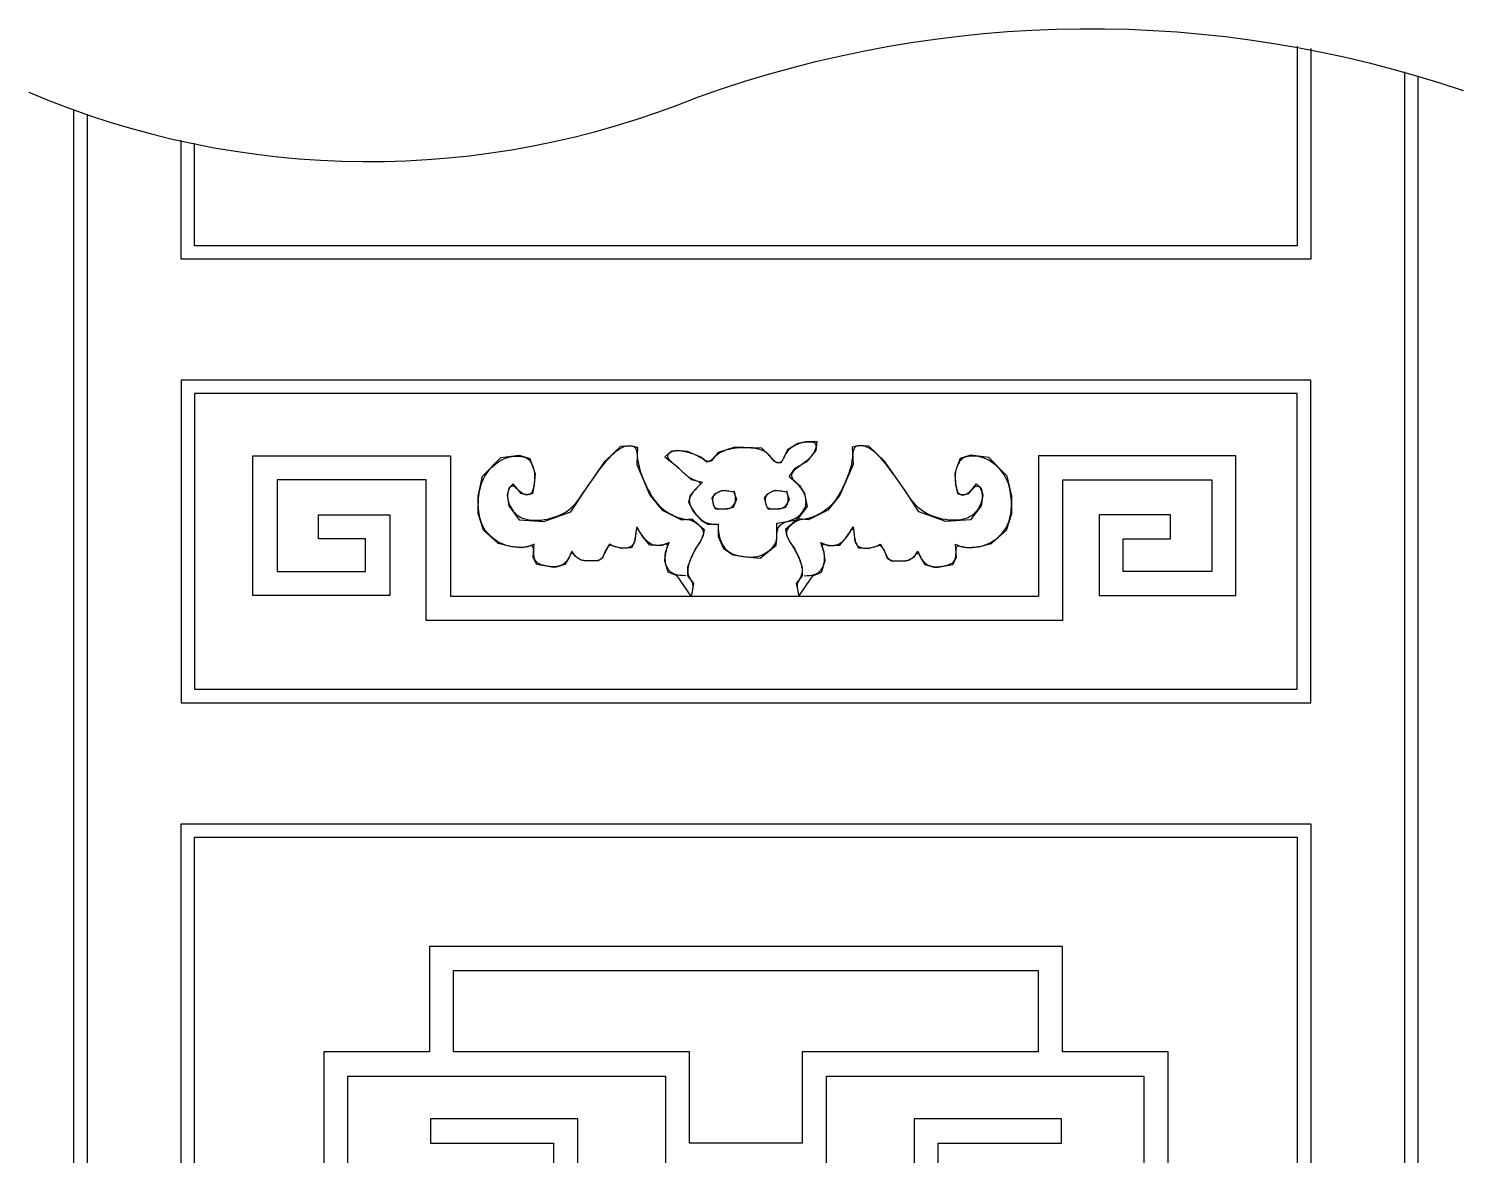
# Model space of a CAD drawing. Header units: metres. Extents: x -13 to 398, y 0 to 952.
# Drawn here: x -12.9 to 397.9, y 628.8 to 951.5 of the extents above; entities that cross this region are included whole.
import ezdxf

# ---------------------------------------------------------------- set-up
doc = ezdxf.new("R2010")
doc.units = ezdxf.units.M
for name, color, linetype in [('3', 3, 'Continuous'), ('4', 4, 'Continuous'), ('7', 7, 'Continuous')]:
    doc.layers.add(name, color=color, linetype=linetype)

msp = doc.modelspace()

# ---------------------------------------------------------------- linework, layer by layer
at = {"layer": '3'}
msp.add_lwpolyline([(-12.85, 933.32, 0.2), (178.88, 931.99, -0.17), (397.9, 933.82)], format="xyb", dxfattribs=at)
for points in [[(354.2, 945.81), (354.2, 885.5), (30.8, 885.5), (30.8, 919.55)], [(3.85, 927.02), (3.85, 3.85), (381.15, 3.85), (381.15, 939.2)]]:
    msp.add_lwpolyline(points, dxfattribs=at)
for points in [[(34.65, 847), (34.65, 762.3), (350.35, 762.3), (350.35, 847)], [(34.65, 38.73), (34.65, 719.95), (350.35, 719.95), (350.35, 38.73)]]:
    msp.add_lwpolyline(points, close=True, dxfattribs=at)
at = {"layer": '4'}
for points in [[(350.35, 946.55), (350.35, 889.35), (34.65, 889.35), (34.65, 918.74)], [(0, 928.35), (0, 0), (385, 0), (385, 938.05)]]:
    msp.add_lwpolyline(points, dxfattribs=at)
for points in [[(30.8, 850.85), (30.8, 758.45), (354.2, 758.45), (354.2, 850.85)], [(30.8, 34.88), (30.8, 723.8), (354.2, 723.8), (354.2, 34.88)]]:
    msp.add_lwpolyline(points, close=True, dxfattribs=at)
at = {"layer": '7'}
msp.add_line((107.88, 788.96), (276.27, 788.96), dxfattribs=at)
for points in [[(175.28, 794.83), (175.28, 794.83), (174.4, 794.85), (173.62, 794.92), (172.94, 795.03), (172.36, 795.18), (171.85, 795.36), (171.42, 795.58), (171.04, 795.84), (170.72, 796.12), (170.44, 796.43), (170.21, 796.76), (170.01, 797.11), (169.84, 797.48), (169.71, 797.85), (169.6, 798.22), (169.52, 798.6), (169.47, 798.96), (169.43, 799.32), (169.41, 799.66), (169.41, 800), (169.43, 800.33), (169.46, 800.66), (169.5, 800.98), (169.56, 801.31), (169.63, 801.63), (169.72, 801.96), (169.8, 802.29), (169.89, 802.6), (169.96, 802.9), (170.01, 803.16), (170.03, 803.4), (170.02, 803.58), (169.97, 803.72), (169.87, 803.8), (169.72, 803.84), (169.52, 803.83), (169.29, 803.8), (169.03, 803.74), (168.74, 803.67), (168.42, 803.61), (168.09, 803.55), (167.74, 803.52), (167.37, 803.5), (167, 803.51), (166.62, 803.55), (166.25, 803.62), (165.88, 803.71), (165.51, 803.85), (165.16, 804.01), (164.82, 804.22), (164.5, 804.46), (164.19, 804.73), (163.9, 805.02), (163.62, 805.33), (163.36, 805.65), (163.1, 805.98), (162.86, 806.31), (162.63, 806.64), (162.42, 806.95), (162.21, 807.25), (162.02, 807.52), (161.85, 807.75), (161.7, 807.95), (161.56, 808.1), (161.44, 808.19), (161.34, 808.22), (161.26, 808.2), (161.19, 808.12), (161.13, 808), (161.08, 807.83), (161.05, 807.63), (161.01, 807.4), (160.98, 807.15), (160.95, 806.87), (160.91, 806.58), (160.88, 806.28), (160.84, 805.97), (160.79, 805.66), (160.74, 805.36), (160.68, 805.06), (160.6, 804.77), (160.52, 804.49), (160.42, 804.23), (160.31, 804), (160.17, 803.77), (160.02, 803.57), (159.85, 803.39), (159.65, 803.23), (159.43, 803.1), (159.18, 802.98), (158.91, 802.89), (158.62, 802.82), (158.31, 802.77), (157.99, 802.74), (157.65, 802.73), (157.31, 802.74), (156.97, 802.76), (156.62, 802.8), (156.28, 802.85), (155.95, 802.91), (155.63, 802.99), (155.32, 803.06), (155.04, 803.14), (154.78, 803.22), (154.54, 803.3), (154.34, 803.38), (154.16, 803.45), (154, 803.5), (153.86, 803.54), (153.73, 803.56), (153.61, 803.55), (153.49, 803.5), (153.37, 803.43), (153.24, 803.32), (153.11, 803.17), (152.97, 802.99), (152.83, 802.79), (152.69, 802.57), (152.55, 802.34), (152.41, 802.09), (152.28, 801.84), (152.16, 801.59), (152.05, 801.34), (151.93, 801.1), (151.82, 800.87), (151.71, 800.64), (151.6, 800.43), (151.49, 800.23), (151.36, 800.05), (151.23, 799.88), (151.1, 799.74), (150.96, 799.61), (150.81, 799.5), (150.66, 799.41), (150.5, 799.33), (150.35, 799.26), (150.19, 799.21), (150.04, 799.17), (149.88, 799.14), (149.72, 799.12), (149.57, 799.1), (149.41, 799.09), (149.25, 799.09), (149.1, 799.09), (148.94, 799.09), (148.78, 799.09), (148.62, 799.09), (148.47, 799.09), (148.31, 799.09), (148.14, 799.09), (147.98, 799.09), (147.81, 799.09), (147.64, 799.09), (147.47, 799.09), (147.29, 799.09), (147.11, 799.09), (146.94, 799.09), (146.76, 799.1), (146.59, 799.1), (146.42, 799.11), (146.26, 799.13), (146.11, 799.15), (145.96, 799.17), (145.82, 799.2), (145.68, 799.23), (145.54, 799.28), (145.39, 799.33), (145.25, 799.39), (145.09, 799.46), (144.93, 799.55), (144.77, 799.64), (144.6, 799.75), (144.42, 799.86), (144.25, 799.99), (144.08, 800.13), (143.91, 800.27), (143.75, 800.42), (143.6, 800.58), (143.46, 800.74), (143.32, 800.89), (143.18, 801.03), (143.06, 801.15), (142.94, 801.24), (142.82, 801.29), (142.71, 801.3), (142.6, 801.26), (142.5, 801.17), (142.39, 801.05), (142.29, 800.89), (142.18, 800.71), (142.07, 800.5), (141.95, 800.28), (141.83, 800.05), (141.7, 799.81), (141.56, 799.57), (141.41, 799.34), (141.25, 799.11), (141.07, 798.88), (140.88, 798.67), (140.68, 798.47), (140.45, 798.29), (140.21, 798.13), (139.95, 797.99), (139.68, 797.86), (139.41, 797.75), (139.13, 797.66), (138.86, 797.58), (138.6, 797.51), (138.36, 797.46), (138.13, 797.42), (137.92, 797.39), (137.71, 797.37), (137.49, 797.36), (137.26, 797.37), (137, 797.39), (136.72, 797.42), (136.4, 797.46), (136.03, 797.51), (135.63, 797.58), (135.2, 797.66), (134.77, 797.75), (134.34, 797.86), (133.92, 797.99), (133.53, 798.13), (133.18, 798.29), (132.87, 798.47), (132.61, 798.68), (132.4, 798.9), (132.22, 799.15), (132.09, 799.42), (131.98, 799.71), (131.9, 800.03), (131.84, 800.38), (131.8, 800.75), (131.77, 801.14), (131.76, 801.53), (131.74, 801.91), (131.72, 802.27), (131.68, 802.59), (131.62, 802.87), (131.55, 803.1), (131.44, 803.25), (131.3, 803.34), (131.14, 803.39), (130.95, 803.39), (130.75, 803.36), (130.54, 803.31), (130.31, 803.24), (130.08, 803.18), (129.84, 803.12), (129.6, 803.07), (129.35, 803.03), (129.1, 802.99), (128.84, 802.96), (128.57, 802.94), (128.28, 802.93), (127.99, 802.93), (127.69, 802.93), (127.37, 802.94), (127.04, 802.97), (126.7, 803), (126.34, 803.04), (125.97, 803.09), (125.59, 803.15), (125.19, 803.22), (124.77, 803.31), (124.34, 803.41), (123.9, 803.53), (123.44, 803.67), (122.98, 803.84), (122.5, 804.04), (122.01, 804.28), (121.51, 804.56), (121.01, 804.88), (120.5, 805.23), (120, 805.63), (119.51, 806.06), (119.04, 806.51), (118.59, 806.99), (118.17, 807.5), (117.79, 808.02), (117.45, 808.56), (117.15, 809.12), (116.89, 809.69), (116.67, 810.26), (116.47, 810.85), (116.31, 811.45), (116.18, 812.05), (116.08, 812.66), (115.99, 813.27), (115.93, 813.89), (115.9, 814.51), (115.88, 815.15), (115.89, 815.78), (115.92, 816.43), (115.97, 817.09), (116.03, 817.76), (116.12, 818.43), (116.24, 819.12), (116.38, 819.82), (116.56, 820.52), (116.78, 821.22), (117.05, 821.92), (117.37, 822.62), (117.75, 823.31), (118.19, 823.99), (118.68, 824.66), (119.22, 825.31), (119.8, 825.92), (120.41, 826.5), (121.04, 827.02), (121.69, 827.5), (122.35, 827.91), (123, 828.25), (123.66, 828.52), (124.3, 828.74), (124.93, 828.9), (125.55, 829.02), (126.14, 829.09), (126.7, 829.12), (127.24, 829.12), (127.74, 829.09), (128.2, 829.03), (128.63, 828.95), (129.03, 828.83), (129.4, 828.7), (129.73, 828.53), (130.02, 828.34), (130.29, 828.11), (130.53, 827.87), (130.73, 827.6), (130.92, 827.31), (131.08, 827.02), (131.21, 826.72), (131.34, 826.42), (131.45, 826.13), (131.55, 825.86), (131.64, 825.6), (131.72, 825.36), (131.79, 825.12), (131.85, 824.89), (131.91, 824.65), (131.95, 824.4), (131.98, 824.14), (132.01, 823.85), (132.02, 823.54), (132.01, 823.21), (132, 822.86), (131.98, 822.5), (131.96, 822.13), (131.92, 821.75), (131.88, 821.38), (131.84, 821.01), (131.79, 820.66), (131.73, 820.32), (131.67, 820), (131.6, 819.69), (131.52, 819.41), (131.43, 819.15), (131.33, 818.92), (131.21, 818.72), (131.08, 818.54), (130.93, 818.4), (130.77, 818.28), (130.6, 818.19), (130.42, 818.13), (130.23, 818.08), (130.03, 818.06), (129.83, 818.05), (129.63, 818.06), (129.42, 818.08), (129.2, 818.13), (128.98, 818.2), (128.75, 818.29), (128.52, 818.42), (128.28, 818.57), (128.03, 818.76), (127.78, 818.98), (127.52, 819.22), (127.26, 819.47), (127, 819.72), (126.74, 819.96), (126.49, 820.17), (126.25, 820.35), (126.03, 820.47), (125.81, 820.53), (125.62, 820.54), (125.44, 820.5), (125.27, 820.41), (125.11, 820.29), (124.97, 820.14), (124.85, 819.96), (124.73, 819.76), (124.63, 819.55), (124.54, 819.33), (124.46, 819.09), (124.39, 818.85), (124.34, 818.59), (124.3, 818.31), (124.28, 818.02), (124.27, 817.71), (124.28, 817.39), (124.31, 817.06), (124.35, 816.7), (124.43, 816.34), (124.53, 815.95), (124.66, 815.55), (124.82, 815.14), (125.02, 814.71), (125.26, 814.26), (125.54, 813.81), (125.87, 813.36), (126.25, 812.92), (126.67, 812.5), (127.15, 812.11), (127.69, 811.76), (128.28, 811.45), (128.94, 811.19), (129.66, 810.99), (130.42, 810.85), (131.23, 810.75), (132.07, 810.71), (132.95, 810.73), (133.85, 810.79), (134.76, 810.91), (135.69, 811.07), (136.63, 811.29), (137.55, 811.56), (138.46, 811.88), (139.35, 812.26), (140.21, 812.69), (141.02, 813.17), (141.79, 813.7), (142.5, 814.3), (143.16, 814.94), (143.78, 815.63), (144.38, 816.37), (144.96, 817.15), (145.54, 817.97), (146.12, 818.83), (146.72, 819.72), (147.35, 820.64), (147.99, 821.58), (148.65, 822.53), (149.33, 823.48), (150, 824.41), (150.67, 825.31), (151.34, 826.17), (151.99, 826.99), (152.62, 827.74), (153.24, 828.43), (153.83, 829.05), (154.39, 829.62), (154.94, 830.12), (155.46, 830.56), (155.95, 830.93), (156.42, 831.25), (156.86, 831.5), (157.28, 831.69), (157.67, 831.84), (158.04, 831.94), (158.39, 832.01), (158.73, 832.04), (159.04, 832.05), (159.35, 832.04), (159.64, 832.02), (159.92, 831.98), (160.18, 831.91), (160.42, 831.81), (160.63, 831.66), (160.82, 831.47), (160.98, 831.22), (161.11, 830.91), (161.2, 830.53), (161.27, 830.08), (161.33, 829.57), (161.39, 828.99), (161.47, 828.34), (161.57, 827.63), (161.71, 826.86), (161.9, 826.03), (162.15, 825.14), (162.45, 824.21), (162.8, 823.25), (163.19, 822.28), (163.61, 821.32), (164.05, 820.38), (164.5, 819.48), (164.95, 818.63), (165.4, 817.85), (165.86, 817.14), (166.32, 816.48), (166.79, 815.88), (167.27, 815.32), (167.77, 814.8), (168.29, 814.32), (168.84, 813.87), (169.42, 813.45), (170.02, 813.05), (170.63, 812.67), (171.25, 812.34), (171.87, 812.03), (172.47, 811.77), (173.05, 811.55), (173.61, 811.37), (174.12, 811.23), (174.6, 811.13), (175.06, 811.05), (175.49, 810.98), (175.9, 810.91), (176.31, 810.83), (176.71, 810.72), (177.12, 810.57), (177.53, 810.38), (177.94, 810.14), (178.34, 809.87), (178.72, 809.57), (179.08, 809.26), (179.41, 808.94), (179.69, 808.62), (179.92, 808.32), (180.09, 808.03), (180.22, 807.76), (180.29, 807.5), (180.33, 807.25), (180.33, 807.01), (180.3, 806.78), (180.24, 806.54), (180.17, 806.31), (180.09, 806.07), (179.99, 805.84), (179.89, 805.59), (179.77, 805.35), (179.65, 805.11), (179.52, 804.87), (179.39, 804.63), (179.25, 804.39), (179.11, 804.16), (178.96, 803.93), (178.81, 803.69), (178.66, 803.46), (178.51, 803.22), (178.35, 802.98), (178.19, 802.73), (178.04, 802.47), (177.88, 802.2), (177.73, 801.91), (177.57, 801.62), (177.42, 801.32), (177.26, 801.01), (177.11, 800.7), (176.97, 800.37), (176.83, 800.05), (176.69, 799.72), (176.55, 799.38), (176.43, 799.05), (176.31, 798.71), (176.2, 798.37), (176.1, 798.04), (176.02, 797.7), (175.95, 797.37), (175.89, 797.05), (175.86, 796.72), (175.84, 796.4), (175.84, 796.09), (175.86, 795.78), (175.91, 795.47), (175.98, 795.17), (176.07, 794.87), (176.2, 794.57), (176.34, 794.28), (176.49, 793.99), (176.65, 793.71), (176.81, 793.43), (176.95, 793.16), (177.08, 792.89), (177.18, 792.63), (177.25, 792.37), (177.29, 792.1), (177.29, 791.79), (177.26, 791.42), (177.2, 790.98), (177.1, 790.43), (176.97, 789.76), (176.81, 788.96), (172.77, 794.83), (170.26, 795.83), (169.26, 799.09), (169.51, 801.59), (170.51, 804.35), (168.25, 803.35), (164.99, 803.6), (162.74, 806.35), (161.23, 808.86), (160.98, 807.36), (160.73, 804.6), (159.73, 802.84), (156.97, 802.59), (154.21, 803.35), (153.45, 803.85), (152.2, 801.84), (151.45, 799.84), (150.19, 799.09), (148.94, 799.09), (147.68, 799.09), (146.18, 799.09), (145.18, 799.34), (143.67, 800.34), (142.67, 801.84), (141.91, 800.09), (140.66, 798.08), (138.15, 797.33), (136.9, 797.33), (132.63, 798.08), (131.63, 800.09), (131.88, 803.85), (130.12, 803.1), (128.12, 802.84), (125.36, 803.1), (121.59, 804.1), (117.33, 807.86), (115.82, 812.62), (115.82, 817.63), (117.08, 823.39), (122.35, 828.66), (127.62, 829.41), (130.63, 828.41), (131.63, 825.65), (132.13, 824.15), (131.88, 820.89), (131.38, 818.38), (129.87, 817.88), (128.12, 818.38), (125.86, 821.14), (124.6, 819.89), (124.1, 817.88), (124.6, 814.87), (127.62, 810.86), (134.64, 810.36), (142.42, 813.12), (146.43, 819.38), (152.2, 827.65), (156.71, 831.92), (159.47, 832.17), (161.48, 831.66), (161.23, 826.65), (164.99, 817.88), (168.51, 813.62), (174.02, 810.86), (177.03, 811.11), (180.55, 808.11), (180.3, 806.35), (179.29, 804.35), (178.04, 802.59), (176.78, 800.09), (175.78, 797.33), (175.78, 794.83), (177.54, 792.57), (177.29, 791.32), (176.81, 788.96)], [(184.56, 809.61), (184.56, 809.61), (184.59, 808.38), (184.69, 807.29), (184.84, 806.34), (185.04, 805.52), (185.28, 804.8), (185.55, 804.18), (185.84, 803.65), (186.15, 803.18), (186.47, 802.77), (186.79, 802.41), (187.12, 802.09), (187.46, 801.82), (187.79, 801.58), (188.14, 801.38), (188.48, 801.2), (188.83, 801.05), (189.17, 800.92), (189.52, 800.8), (189.88, 800.7), (190.25, 800.62), (190.64, 800.54), (191.05, 800.47), (191.49, 800.4), (191.96, 800.34), (192.46, 800.28), (193, 800.22), (193.55, 800.19), (194.13, 800.18), (194.72, 800.2), (195.32, 800.26), (195.92, 800.38), (196.52, 800.55), (197.11, 800.78), (197.68, 801.07), (198.24, 801.41), (198.76, 801.77), (199.25, 802.15), (199.69, 802.54), (200.08, 802.93), (200.41, 803.3), (200.67, 803.65), (200.88, 803.98), (201.04, 804.3), (201.15, 804.61), (201.23, 804.93), (201.28, 805.25), (201.31, 805.6), (201.33, 805.98), (201.34, 806.38), (201.37, 806.82), (201.41, 807.26), (201.48, 807.71), (201.6, 808.15), (201.77, 808.57), (202.01, 808.97), (202.33, 809.32), (202.73, 809.62), (203.21, 809.89), (203.74, 810.13), (204.32, 810.35), (204.91, 810.57), (205.52, 810.8), (206.11, 811.05), (206.68, 811.32), (207.2, 811.64), (207.69, 812), (208.12, 812.39), (208.51, 812.8), (208.84, 813.24), (209.12, 813.69), (209.35, 814.15), (209.52, 814.62), (209.63, 815.09), (209.69, 815.56), (209.71, 816.02), (209.68, 816.47), (209.62, 816.9), (209.54, 817.32), (209.43, 817.72), (209.31, 818.09), (209.18, 818.44), (209.04, 818.76), (208.89, 819.07), (208.72, 819.36), (208.53, 819.65), (208.31, 819.93), (208.07, 820.22), (207.81, 820.51), (207.51, 820.82), (207.2, 821.13), (206.88, 821.45), (206.57, 821.78), (206.29, 822.11), (206.04, 822.44), (205.85, 822.77), (205.72, 823.1), (205.66, 823.43), (205.68, 823.75), (205.76, 824.07), (205.9, 824.38), (206.09, 824.69), (206.33, 824.99), (206.61, 825.28), (206.93, 825.57), (207.27, 825.84), (207.63, 826.12), (208.02, 826.39), (208.41, 826.66), (208.81, 826.94), (209.2, 827.22), (209.6, 827.52), (209.98, 827.82), (210.35, 828.14), (210.7, 828.48), (211.03, 828.82), (211.33, 829.17), (211.62, 829.52), (211.87, 829.88), (212.09, 830.23), (212.28, 830.58), (212.43, 830.92), (212.55, 831.25), (212.63, 831.56), (212.66, 831.85), (212.65, 832.12), (212.59, 832.36), (212.48, 832.57), (212.32, 832.75), (212.11, 832.89), (211.85, 832.99), (211.55, 833.06), (211.22, 833.11), (210.88, 833.13), (210.52, 833.13), (210.16, 833.11), (209.81, 833.08), (209.48, 833.05), (209.15, 833), (208.83, 832.95), (208.52, 832.88), (208.21, 832.8), (207.9, 832.7), (207.59, 832.59), (207.26, 832.46), (206.93, 832.31), (206.59, 832.14), (206.25, 831.95), (205.91, 831.75), (205.58, 831.54), (205.27, 831.31), (204.98, 831.08), (204.71, 830.83), (204.48, 830.58), (204.27, 830.32), (204.09, 830.05), (203.92, 829.79), (203.78, 829.53), (203.65, 829.27), (203.53, 829.02), (203.42, 828.78), (203.31, 828.55), (203.2, 828.34), (203.1, 828.14), (202.99, 827.95), (202.89, 827.79), (202.78, 827.64), (202.66, 827.51), (202.54, 827.4), (202.41, 827.32), (202.27, 827.26), (202.14, 827.22), (202, 827.2), (201.85, 827.19), (201.72, 827.19), (201.58, 827.21), (201.45, 827.24), (201.33, 827.27), (201.21, 827.32), (201.1, 827.37), (200.99, 827.44), (200.88, 827.51), (200.77, 827.6), (200.65, 827.7), (200.53, 827.82), (200.4, 827.95), (200.26, 828.1), (200.12, 828.27), (199.96, 828.44), (199.79, 828.63), (199.6, 828.84), (199.41, 829.05), (199.19, 829.28), (198.97, 829.52), (198.71, 829.77), (198.43, 830.02), (198.1, 830.26), (197.72, 830.49), (197.28, 830.71), (196.77, 830.91), (196.18, 831.08), (195.52, 831.22), (194.78, 831.33), (193.99, 831.41), (193.16, 831.46), (192.32, 831.48), (191.47, 831.47), (190.63, 831.44), (189.83, 831.37), (189.07, 831.28), (188.35, 831.16), (187.69, 831.02), (187.06, 830.86), (186.49, 830.67), (185.95, 830.46), (185.47, 830.24), (185.02, 829.99), (184.62, 829.74), (184.25, 829.47), (183.93, 829.2), (183.63, 828.93), (183.36, 828.68), (183.12, 828.44), (182.89, 828.22), (182.68, 828.03), (182.48, 827.88), (182.29, 827.75), (182.11, 827.67), (181.94, 827.61), (181.77, 827.58), (181.6, 827.58), (181.43, 827.6), (181.26, 827.65), (181.08, 827.73), (180.9, 827.82), (180.7, 827.94), (180.49, 828.07), (180.25, 828.22), (179.99, 828.38), (179.7, 828.56), (179.38, 828.74), (179.01, 828.93), (178.62, 829.13), (178.2, 829.32), (177.76, 829.51), (177.3, 829.7), (176.85, 829.87), (176.39, 830.02), (175.95, 830.16), (175.52, 830.27), (175.1, 830.37), (174.7, 830.44), (174.32, 830.49), (173.96, 830.53), (173.61, 830.56), (173.29, 830.57), (172.98, 830.58), (172.69, 830.57), (172.42, 830.56), (172.16, 830.54), (171.92, 830.5), (171.68, 830.45), (171.46, 830.38), (171.23, 830.3), (171.01, 830.2), (170.8, 830.08), (170.59, 829.94), (170.4, 829.79), (170.25, 829.61), (170.13, 829.41), (170.07, 829.19), (170.07, 828.96), (170.14, 828.7), (170.28, 828.42), (170.5, 828.13), (170.77, 827.83), (171.08, 827.53), (171.42, 827.22), (171.76, 826.93), (172.11, 826.64), (172.44, 826.36), (172.73, 826.1), (173.01, 825.86), (173.26, 825.63), (173.5, 825.41), (173.73, 825.19), (173.96, 824.97), (174.2, 824.75), (174.44, 824.52), (174.7, 824.28), (174.97, 824.03), (175.26, 823.78), (175.57, 823.54), (175.88, 823.29), (176.21, 823.06), (176.55, 822.84), (176.91, 822.64), (177.27, 822.47), (177.64, 822.31), (178, 822.17), (178.34, 822.04), (178.64, 821.91), (178.91, 821.8), (179.13, 821.68), (179.29, 821.56), (179.38, 821.43), (179.41, 821.29), (179.38, 821.14), (179.3, 820.98), (179.18, 820.8), (179.02, 820.61), (178.83, 820.4), (178.62, 820.18), (178.4, 819.93), (178.16, 819.67), (177.92, 819.4), (177.68, 819.12), (177.44, 818.83), (177.22, 818.54), (177.01, 818.25), (176.83, 817.96), (176.67, 817.69), (176.54, 817.41), (176.43, 817.14), (176.36, 816.87), (176.32, 816.6), (176.3, 816.33), (176.32, 816.04), (176.37, 815.75), (176.44, 815.45), (176.55, 815.13), (176.68, 814.81), (176.84, 814.49), (177.02, 814.16), (177.22, 813.82), (177.43, 813.49), (177.66, 813.16), (177.9, 812.83), (178.15, 812.51), (178.42, 812.2), (178.69, 811.89), (178.97, 811.6), (179.26, 811.31), (179.55, 811.04), (179.86, 810.78), (180.17, 810.54), (180.51, 810.32), (180.91, 810.12), (181.39, 809.95), (181.96, 809.8), (182.67, 809.7), (183.53, 809.63), (184.56, 809.61), (184.56, 806.1), (186.07, 802.59), (188.83, 800.84), (191.58, 800.34), (196.6, 799.84), (201.12, 803.6), (201.37, 805.6), (201.37, 809.86), (207.14, 810.86), (210.15, 814.62), (209.4, 818.38), (208.14, 820.39), (204.88, 823.14), (206.64, 825.65), (210.15, 827.65), (212.66, 830.66), (212.91, 833.17), (209.65, 833.17), (207.39, 832.67), (204.38, 830.91), (203.37, 828.66), (202.62, 827.15), (201.37, 827.15), (200.62, 827.65), (199.36, 829.16), (197.1, 831.41), (189.33, 831.66), (184.56, 830.16), (182.55, 827.65), (181.3, 827.4), (179.79, 828.66), (175.78, 830.41), (172.77, 830.66), (171.01, 830.41), (169.26, 828.91), (172.77, 826.15), (174.28, 824.65), (176.78, 822.39), (180.04, 821.64), (178.79, 820.39), (176.53, 817.88), (176.03, 815.88), (177.54, 813.12), (179.79, 810.61), (181.55, 809.61), (184.56, 809.61)], [(209.14, 794.83), (209.14, 794.83), (210.03, 794.85), (210.8, 794.92), (211.48, 795.03), (212.07, 795.18), (212.57, 795.36), (213.01, 795.58), (213.38, 795.84), (213.7, 796.12), (213.98, 796.43), (214.22, 796.76), (214.41, 797.11), (214.58, 797.48), (214.71, 797.85), (214.82, 798.22), (214.9, 798.6), (214.96, 798.96), (214.99, 799.32), (215.01, 799.66), (215.01, 800), (215, 800.33), (214.97, 800.66), (214.92, 800.98), (214.86, 801.31), (214.79, 801.63), (214.71, 801.96), (214.62, 802.29), (214.54, 802.6), (214.46, 802.9), (214.41, 803.16), (214.39, 803.4), (214.4, 803.58), (214.45, 803.72), (214.56, 803.8), (214.71, 803.84), (214.9, 803.83), (215.13, 803.8), (215.39, 803.74), (215.68, 803.67), (216, 803.61), (216.34, 803.55), (216.69, 803.52), (217.05, 803.5), (217.42, 803.51), (217.8, 803.55), (218.17, 803.62), (218.55, 803.71), (218.91, 803.85), (219.26, 804.01), (219.6, 804.22), (219.92, 804.46), (220.23, 804.73), (220.52, 805.02), (220.8, 805.33), (221.07, 805.65), (221.32, 805.98), (221.56, 806.31), (221.79, 806.64), (222.01, 806.95), (222.21, 807.25), (222.4, 807.52), (222.57, 807.75), (222.73, 807.95), (222.86, 808.1), (222.98, 808.19), (223.08, 808.22), (223.17, 808.2), (223.24, 808.12), (223.29, 808), (223.34, 807.83), (223.38, 807.63), (223.41, 807.4), (223.44, 807.15), (223.48, 806.87), (223.51, 806.58), (223.54, 806.28), (223.58, 805.97), (223.63, 805.66), (223.68, 805.36), (223.75, 805.06), (223.82, 804.77), (223.9, 804.49), (224, 804.23), (224.12, 804), (224.25, 803.77), (224.4, 803.57), (224.57, 803.39), (224.77, 803.23), (224.99, 803.1), (225.24, 802.98), (225.51, 802.89), (225.8, 802.82), (226.11, 802.77), (226.44, 802.74), (226.77, 802.73), (227.11, 802.74), (227.46, 802.76), (227.8, 802.8), (228.14, 802.85), (228.47, 802.91), (228.8, 802.99), (229.1, 803.06), (229.39, 803.14), (229.65, 803.22), (229.88, 803.3), (230.09, 803.38), (230.27, 803.45), (230.42, 803.5), (230.56, 803.54), (230.69, 803.56), (230.81, 803.55), (230.93, 803.5), (231.05, 803.43), (231.18, 803.32), (231.32, 803.17), (231.46, 802.99), (231.6, 802.79), (231.74, 802.57), (231.88, 802.34), (232.01, 802.09), (232.14, 801.84), (232.26, 801.59), (232.38, 801.34), (232.49, 801.1), (232.6, 800.87), (232.71, 800.64), (232.82, 800.43), (232.94, 800.23), (233.06, 800.05), (233.19, 799.88), (233.33, 799.74), (233.47, 799.61), (233.61, 799.5), (233.76, 799.41), (233.92, 799.33), (234.07, 799.26), (234.23, 799.21), (234.39, 799.17), (234.54, 799.14), (234.7, 799.12), (234.86, 799.1), (235.01, 799.09), (235.17, 799.09), (235.33, 799.09), (235.48, 799.09), (235.64, 799.09), (235.8, 799.09), (235.96, 799.09), (236.12, 799.09), (236.28, 799.09), (236.44, 799.09), (236.61, 799.09), (236.78, 799.09), (236.96, 799.09), (237.13, 799.09), (237.31, 799.09), (237.49, 799.09), (237.66, 799.1), (237.83, 799.1), (238, 799.11), (238.16, 799.13), (238.31, 799.15), (238.46, 799.17), (238.6, 799.2), (238.75, 799.23), (238.89, 799.28), (239.03, 799.33), (239.18, 799.39), (239.33, 799.46), (239.49, 799.55), (239.66, 799.64), (239.83, 799.75), (240, 799.86), (240.17, 799.99), (240.34, 800.13), (240.51, 800.27), (240.67, 800.42), (240.82, 800.58), (240.97, 800.74), (241.11, 800.89), (241.24, 801.03), (241.37, 801.15), (241.49, 801.24), (241.6, 801.29), (241.71, 801.3), (241.82, 801.26), (241.93, 801.17), (242.03, 801.05), (242.14, 800.89), (242.24, 800.71), (242.36, 800.5), (242.47, 800.28), (242.59, 800.05), (242.72, 799.81), (242.86, 799.57), (243.01, 799.34), (243.17, 799.11), (243.35, 798.88), (243.54, 798.67), (243.75, 798.47), (243.97, 798.29), (244.22, 798.13), (244.48, 797.99), (244.74, 797.86), (245.02, 797.75), (245.29, 797.66), (245.56, 797.58), (245.82, 797.51), (246.06, 797.46), (246.29, 797.42), (246.51, 797.39), (246.72, 797.37), (246.94, 797.36), (247.17, 797.37), (247.42, 797.39), (247.71, 797.42), (248.03, 797.46), (248.39, 797.51), (248.8, 797.58), (249.22, 797.66), (249.65, 797.75), (250.09, 797.86), (250.5, 797.99), (250.89, 798.13), (251.25, 798.29), (251.55, 798.47), (251.81, 798.68), (252.02, 798.9), (252.2, 799.15), (252.34, 799.42), (252.45, 799.71), (252.53, 800.03), (252.59, 800.38), (252.62, 800.75), (252.65, 801.14), (252.67, 801.53), (252.68, 801.91), (252.71, 802.27), (252.74, 802.59), (252.8, 802.87), (252.88, 803.1), (252.99, 803.25), (253.12, 803.34), (253.29, 803.39), (253.47, 803.39), (253.67, 803.36), (253.88, 803.31), (254.11, 803.24), (254.34, 803.18), (254.58, 803.12), (254.82, 803.07), (255.07, 803.03), (255.32, 802.99), (255.59, 802.96), (255.86, 802.94), (256.14, 802.93), (256.43, 802.93), (256.74, 802.93), (257.05, 802.94), (257.38, 802.97), (257.72, 803), (258.08, 803.04), (258.45, 803.09), (258.83, 803.15), (259.23, 803.22), (259.65, 803.31), (260.08, 803.41), (260.52, 803.53), (260.98, 803.67), (261.45, 803.84), (261.93, 804.04), (262.41, 804.28), (262.91, 804.56), (263.42, 804.88), (263.92, 805.23), (264.42, 805.63), (264.91, 806.06), (265.39, 806.51), (265.83, 806.99), (266.25, 807.5), (266.63, 808.02), (266.97, 808.56), (267.27, 809.12), (267.53, 809.69), (267.76, 810.26), (267.95, 810.85), (268.11, 811.45), (268.24, 812.05), (268.35, 812.66), (268.43, 813.27), (268.49, 813.89), (268.53, 814.51), (268.54, 815.15), (268.53, 815.78), (268.51, 816.43), (268.46, 817.09), (268.39, 817.76), (268.3, 818.43), (268.19, 819.12), (268.04, 819.82), (267.86, 820.52), (267.64, 821.22), (267.37, 821.92), (267.05, 822.62), (266.68, 823.31), (266.24, 823.99), (265.74, 824.66), (265.21, 825.31), (264.63, 825.92), (264.02, 826.5), (263.38, 827.02), (262.73, 827.5), (262.08, 827.91), (261.42, 828.25), (260.76, 828.52), (260.12, 828.74), (259.49, 828.9), (258.88, 829.02), (258.28, 829.09), (257.72, 829.12), (257.18, 829.12), (256.68, 829.09), (256.22, 829.03), (255.79, 828.95), (255.39, 828.83), (255.03, 828.7), (254.7, 828.53), (254.4, 828.34), (254.13, 828.11), (253.9, 827.87), (253.69, 827.6), (253.51, 827.31), (253.35, 827.02), (253.21, 826.72), (253.09, 826.42), (252.98, 826.13), (252.88, 825.86), (252.79, 825.6), (252.71, 825.36), (252.63, 825.12), (252.57, 824.89), (252.52, 824.65), (252.47, 824.4), (252.44, 824.14), (252.42, 823.85), (252.41, 823.54), (252.41, 823.21), (252.42, 822.86), (252.44, 822.5), (252.47, 822.13), (252.5, 821.75), (252.54, 821.38), (252.59, 821.01), (252.63, 820.66), (252.69, 820.32), (252.75, 820), (252.82, 819.69), (252.9, 819.41), (252.99, 819.15), (253.09, 818.92), (253.21, 818.72), (253.35, 818.54), (253.49, 818.4), (253.65, 818.28), (253.82, 818.19), (254, 818.13), (254.19, 818.08), (254.39, 818.06), (254.59, 818.05), (254.8, 818.06), (255.01, 818.08), (255.22, 818.13), (255.44, 818.2), (255.67, 818.29), (255.9, 818.42), (256.14, 818.57), (256.39, 818.76), (256.64, 818.98), (256.9, 819.22), (257.16, 819.47), (257.42, 819.72), (257.68, 819.96), (257.93, 820.17), (258.17, 820.35), (258.4, 820.47), (258.61, 820.53), (258.81, 820.54), (258.99, 820.5), (259.15, 820.41), (259.31, 820.29), (259.45, 820.14), (259.58, 819.96), (259.69, 819.76), (259.8, 819.55), (259.89, 819.33), (259.97, 819.09), (260.03, 818.85), (260.08, 818.59), (260.12, 818.31), (260.14, 818.02), (260.15, 817.71), (260.14, 817.39), (260.12, 817.06), (260.07, 816.7), (260, 816.34), (259.9, 815.95), (259.76, 815.55), (259.6, 815.14), (259.4, 814.71), (259.16, 814.26), (258.88, 813.81), (258.55, 813.36), (258.18, 812.92), (257.75, 812.5), (257.27, 812.11), (256.74, 811.76), (256.14, 811.45), (255.48, 811.19), (254.77, 810.99), (254, 810.85), (253.2, 810.75), (252.35, 810.71), (251.48, 810.73), (250.58, 810.79), (249.66, 810.91), (248.73, 811.07), (247.8, 811.29), (246.87, 811.56), (245.96, 811.88), (245.07, 812.26), (244.21, 812.69), (243.4, 813.17), (242.63, 813.7), (241.93, 814.3), (241.26, 814.94), (240.64, 815.63), (240.04, 816.37), (239.46, 817.15), (238.88, 817.97), (238.3, 818.83), (237.7, 819.72), (237.08, 820.64), (236.43, 821.58), (235.77, 822.53), (235.1, 823.48), (234.42, 824.41), (233.75, 825.31), (233.08, 826.17), (232.43, 826.99), (231.8, 827.74), (231.19, 828.43), (230.6, 829.05), (230.03, 829.62), (229.48, 830.12), (228.96, 830.56), (228.47, 830.93), (228, 831.25), (227.56, 831.5), (227.14, 831.69), (226.75, 831.84), (226.38, 831.94), (226.03, 832.01), (225.7, 832.04), (225.38, 832.05), (225.07, 832.04), (224.78, 832.02), (224.51, 831.98), (224.25, 831.91), (224.01, 831.81), (223.79, 831.66), (223.6, 831.47), (223.45, 831.22), (223.32, 830.91), (223.22, 830.53), (223.15, 830.08), (223.09, 829.57), (223.03, 828.99), (222.96, 828.34), (222.85, 827.63), (222.71, 826.86), (222.52, 826.03), (222.27, 825.14), (221.97, 824.21), (221.62, 823.25), (221.23, 822.28), (220.82, 821.32), (220.38, 820.38), (219.93, 819.48), (219.47, 818.63), (219.02, 817.85), (218.56, 817.14), (218.11, 816.48), (217.64, 815.88), (217.16, 815.32), (216.66, 814.8), (216.13, 814.32), (215.58, 813.87), (215, 813.45), (214.4, 813.05), (213.79, 812.67), (213.17, 812.34), (212.55, 812.03), (211.95, 811.77), (211.37, 811.55), (210.82, 811.37), (210.3, 811.23), (209.82, 811.13), (209.37, 811.05), (208.94, 810.98), (208.52, 810.91), (208.11, 810.83), (207.71, 810.72), (207.3, 810.57), (206.89, 810.38), (206.49, 810.14), (206.08, 809.87), (205.7, 809.57), (205.34, 809.26), (205.02, 808.94), (204.74, 808.62), (204.5, 808.32), (204.33, 808.03), (204.21, 807.76), (204.13, 807.5), (204.1, 807.25), (204.1, 807.01), (204.13, 806.78), (204.18, 806.54), (204.25, 806.31), (204.34, 806.07), (204.43, 805.84), (204.54, 805.59), (204.65, 805.35), (204.77, 805.11), (204.9, 804.87), (205.03, 804.63), (205.17, 804.39), (205.32, 804.16), (205.46, 803.93), (205.61, 803.69), (205.76, 803.46), (205.92, 803.22), (206.07, 802.98), (206.23, 802.73), (206.39, 802.47), (206.54, 802.2), (206.7, 801.91), (206.85, 801.62), (207.01, 801.32), (207.16, 801.01), (207.31, 800.7), (207.45, 800.37), (207.6, 800.05), (207.74, 799.72), (207.87, 799.38), (208, 799.05), (208.12, 798.71), (208.22, 798.37), (208.32, 798.04), (208.41, 797.7), (208.48, 797.37), (208.53, 797.05), (208.57, 796.72), (208.59, 796.4), (208.59, 796.09), (208.56, 795.78), (208.52, 795.47), (208.45, 795.17), (208.35, 794.87), (208.23, 794.57), (208.09, 794.28), (207.93, 793.99), (207.77, 793.71), (207.62, 793.43), (207.47, 793.16), (207.34, 792.89), (207.24, 792.63), (207.17, 792.37), (207.14, 792.1), (207.13, 791.79), (207.16, 791.42), (207.23, 790.98), (207.32, 790.43), (207.45, 789.76), (207.61, 788.96), (211.65, 794.83), (214.16, 795.83), (215.17, 799.09), (214.91, 801.59), (213.91, 804.35), (216.17, 803.35), (219.43, 803.6), (221.69, 806.35), (223.19, 808.86), (223.44, 807.36), (223.69, 804.6), (224.7, 802.84), (227.46, 802.59), (230.22, 803.35), (230.97, 803.85), (232.22, 801.84), (232.98, 799.84), (234.23, 799.09), (235.48, 799.09), (236.74, 799.09), (238.24, 799.09), (239.25, 799.34), (240.75, 800.34), (241.76, 801.84), (242.51, 800.09), (243.76, 798.08), (246.27, 797.33), (247.53, 797.33), (251.79, 798.08), (252.79, 800.09), (252.54, 803.85), (254.3, 803.1), (256.31, 802.84), (259.07, 803.1), (262.83, 804.1), (267.09, 807.86), (268.6, 812.62), (268.6, 817.63), (267.34, 823.39), (262.08, 828.66), (256.81, 829.41), (253.8, 828.41), (252.79, 825.65), (252.29, 824.15), (252.54, 820.89), (253.05, 818.38), (254.55, 817.88), (256.31, 818.38), (258.56, 821.14), (259.82, 819.89), (260.32, 817.88), (259.82, 814.87), (256.81, 810.86), (249.78, 810.36), (242.01, 813.12), (237.99, 819.38), (232.22, 827.65), (227.71, 831.92), (224.95, 832.17), (222.94, 831.66), (223.19, 826.65), (219.43, 817.88), (215.92, 813.62), (210.4, 810.86), (207.39, 811.11), (203.88, 808.11), (204.13, 806.35), (205.13, 804.35), (206.39, 802.59), (207.64, 800.09), (208.64, 797.33), (208.64, 794.83), (206.89, 792.57), (207.14, 791.32), (207.61, 788.96)], [(283.2, 782.03), (100.95, 782.03), (100.95, 822.29), (58.29, 822.29), (58.29, 796.07), (83.62, 796.07), (83.62, 805.36), (70.09, 805.36), (70.09, 812.29), (90.55, 812.29), (90.55, 789.14), (51.36, 789.14), (51.36, 829.22), (107.88, 829.22), (107.88, 788.96)], [(283.2, 782.03), (283.2, 822.29), (325.87, 822.29), (325.87, 796.07), (300.54, 796.07), (300.54, 805.36), (314.07, 805.36), (314.07, 812.29), (293.61, 812.29), (293.61, 789.14), (332.8, 789.14), (332.8, 829.22), (276.27, 829.22), (276.27, 788.96)], [(189.08, 819.13), (189.08, 819.13), (189.3, 818.26), (189.42, 817.5), (189.46, 816.85), (189.42, 816.3), (189.31, 815.83), (189.16, 815.44), (188.98, 815.12), (188.78, 814.85), (188.58, 814.63), (188.36, 814.45), (188.14, 814.31), (187.91, 814.19), (187.66, 814.11), (187.4, 814.04), (187.12, 813.99), (186.82, 813.95), (186.49, 813.93), (186.16, 813.91), (185.81, 813.9), (185.46, 813.9), (185.13, 813.92), (184.81, 813.94), (184.52, 813.98), (184.27, 814.04), (184.05, 814.11), (183.88, 814.2), (183.73, 814.3), (183.61, 814.42), (183.52, 814.56), (183.44, 814.71), (183.37, 814.89), (183.31, 815.08), (183.24, 815.3), (183.18, 815.52), (183.13, 815.76), (183.09, 816.01), (183.05, 816.25), (183.04, 816.5), (183.04, 816.74), (183.06, 816.96), (183.1, 817.17), (183.16, 817.37), (183.24, 817.55), (183.34, 817.72), (183.44, 817.87), (183.56, 818.01), (183.68, 818.14), (183.81, 818.26), (183.93, 818.36), (184.06, 818.45), (184.18, 818.54), (184.31, 818.62), (184.43, 818.69), (184.56, 818.76), (184.69, 818.82), (184.81, 818.88), (184.94, 818.95), (185.07, 819.01), (185.2, 819.06), (185.35, 819.12), (185.5, 819.16), (185.68, 819.2), (185.87, 819.22), (186.09, 819.24), (186.33, 819.24), (186.6, 819.23), (186.9, 819.2), (187.24, 819.16), (187.63, 819.11), (188.06, 819.05), (188.54, 818.97), (189.08, 818.88), (189.83, 816.63), (188.83, 814.37), (187.07, 813.87), (183.81, 813.87), (183.31, 814.87), (182.8, 817.13), (183.81, 818.38), (184.81, 818.88), (185.81, 819.38), (187.57, 819.13), (189.08, 818.88)], [(204.13, 819.13), (204.13, 819.13), (204.35, 818.26), (204.48, 817.5), (204.51, 816.85), (204.47, 816.3), (204.36, 815.83), (204.22, 815.44), (204.03, 815.12), (203.83, 814.85), (203.63, 814.63), (203.42, 814.45), (203.19, 814.31), (202.96, 814.19), (202.72, 814.11), (202.45, 814.04), (202.17, 813.99), (201.87, 813.95), (201.55, 813.93), (201.21, 813.91), (200.86, 813.9), (200.52, 813.9), (200.18, 813.92), (199.86, 813.94), (199.57, 813.98), (199.32, 814.04), (199.1, 814.11), (198.93, 814.2), (198.78, 814.3), (198.67, 814.42), (198.57, 814.56), (198.49, 814.71), (198.42, 814.89), (198.36, 815.08), (198.3, 815.3), (198.24, 815.52), (198.18, 815.76), (198.14, 816.01), (198.11, 816.25), (198.09, 816.5), (198.09, 816.74), (198.11, 816.96), (198.15, 817.17), (198.21, 817.37), (198.29, 817.55), (198.39, 817.72), (198.5, 817.87), (198.61, 818.01), (198.73, 818.14), (198.86, 818.26), (198.98, 818.36), (199.11, 818.45), (199.24, 818.54), (199.36, 818.62), (199.49, 818.69), (199.61, 818.76), (199.74, 818.82), (199.86, 818.88), (199.99, 818.95), (200.12, 819.01), (200.25, 819.06), (200.4, 819.12), (200.56, 819.16), (200.73, 819.2), (200.92, 819.22), (201.14, 819.24), (201.38, 819.24), (201.65, 819.23), (201.95, 819.2), (202.3, 819.16), (202.68, 819.11), (203.11, 819.05), (203.59, 818.97), (204.13, 818.88), (204.88, 816.63), (203.88, 814.37), (202.12, 813.87), (198.86, 813.87), (198.36, 814.87), (197.86, 817.13), (198.86, 818.38), (199.86, 818.88), (200.87, 819.38), (202.62, 819.13), (204.13, 818.88)], [(313.37, 615.41), (313.37, 658.43), (283.11, 658.43), (283.11, 688.66), (192.5, 688.66), (101.89, 688.66), (101.89, 658.43), (71.63, 658.43), (71.63, 615.41)], [(78.56, 622.34), (78.56, 651.5), (169.44, 651.5), (169.44, 601.66)], [(215.56, 601.66), (215.56, 651.5), (306.44, 651.5), (306.44, 622.34)], [(144.37, 615.41), (144.37, 639.25), (102.18, 639.25), (102.18, 632.32), (137.44, 632.32), (137.44, 622.34)], [(247.56, 622.34), (247.56, 632.32), (282.82, 632.32), (282.82, 639.25), (240.63, 639.25), (240.63, 615.41)]]:
    msp.add_lwpolyline(points, dxfattribs=at)
msp.add_lwpolyline([(192.5, 632.27), (176.37, 632.27), (176.37, 658.43), (108.82, 658.43), (108.82, 681.73), (192.5, 681.73), (276.18, 681.73), (276.18, 658.43), (208.63, 658.43), (208.63, 632.27)], close=True, dxfattribs=at)

doc.saveas('drawing.dxf')
